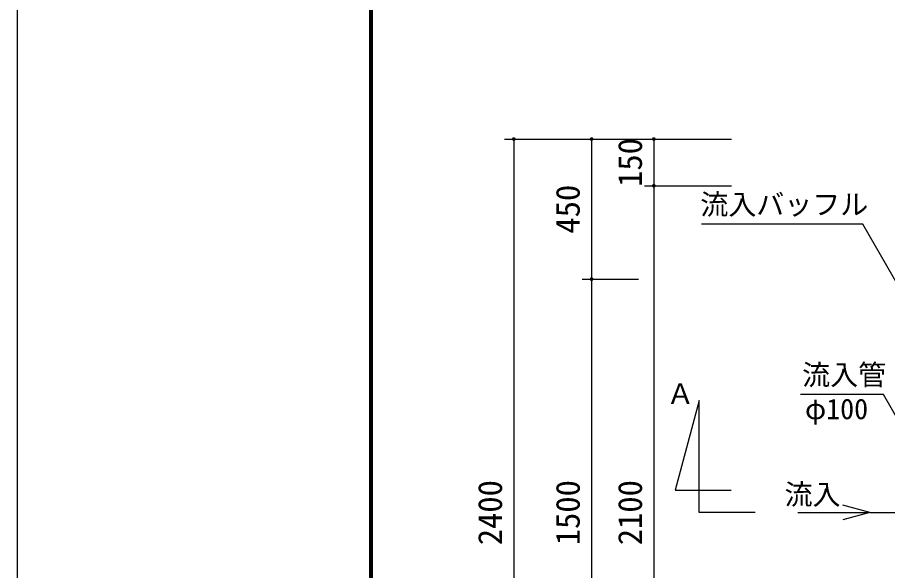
# Model space of a CAD drawing. Units: millimetres, scale not verified. Extents: x -11715 to 8910, y -9164 to 6308.
# Drawn here: x -8910 to -6113, y 589 to 2366 of the extents above; entities that cross this region are included whole.
import ezdxf
from ezdxf.enums import TextEntityAlignment as Align

# ---------------------------------------------------------------- set-up
doc = ezdxf.new("R2010")
doc.units = ezdxf.units.MM
doc.header["$LTSCALE"] = 30
doc.linetypes.add('CHAIN1', pattern=[8, 5, -1, 1, -1])
for name, color, linetype, lineweight in [('0-0_製作', 5, 'Continuous', 25), ('0-2_空気管', 3, 'Continuous', 25), ('0-4_寸法', 92, 'Continuous', 25), ('0-D_文字', 7, 'Continuous', 25), ('0-F_図面枠', 7, 'Continuous', 25), ('1-0_Axis_waku', 7, 'Continuous', 25)]:
    doc.layers.add(name, color=color, linetype=linetype, lineweight=lineweight)
doc.styles.add('ＭＳ ゴシック', font='')
doc.styles.get('ＭＳ ゴシック').set_extended_font_data('MS Gothic')

msp = doc.modelspace()

# ---------------------------------------------------------------- linework, layer by layer
at = {"layer": '0-0_製作', "color": 2}
for p, q in [((-7344.22, 1974.97), (-6864.22, 1974.97)), ((-7094.22, 1974.97), (-6864.22, 1974.97)), ((-6894.22, 1974.97), (-6614.67, 1974.97)), ((-6894.22, 1824.97), (-6614.67, 1824.97)), ((-7094.22, 1524.97), (-6913.98, 1524.97))]:
    msp.add_line(p, q, dxfattribs=at)
at = {"layer": '0-0_製作'}
for points in [[(-7319.29, 1978.19), (-7320.22, 1974.97), (-7320.21, 1975.35)], [(-7319.29, 1978.19), (-7314.22, 1974.97), (-7320.22, 1974.97)], [(-7314.22, 1974.97), (-7320.18, 1974.22), (-7320.22, 1974.97)], [(-7319.29, 1978.19), (-7320.21, 1975.35), (-7319.65, 1977.53)], [(-7319.65, 1977.53), (-7320.21, 1975.35), (-7320.12, 1976.1)], [(-7314.22, 1974.97), (-7320.03, 1973.48), (-7320.18, 1974.22)], [(-7319.65, 1977.53), (-7320.12, 1976.1), (-7319.93, 1976.83)], [(-7314.22, 1974.97), (-7319.8, 1972.76), (-7320.03, 1973.48)], [(-7314.22, 1974.97), (-7319.48, 1972.08), (-7319.8, 1972.76)], [(-7314.22, 1974.97), (-7319.08, 1971.45), (-7319.48, 1972.08)], [(-7318.85, 1978.8), (-7314.22, 1974.97), (-7319.29, 1978.19)], [(-7314.22, 1974.97), (-7318.6, 1970.87), (-7319.08, 1971.45)], [(-7318.33, 1979.35), (-7314.22, 1974.97), (-7318.85, 1978.8)], [(-7314.22, 1974.97), (-7318.05, 1970.35), (-7318.6, 1970.87)], [(-7317.75, 1979.83), (-7314.22, 1974.97), (-7318.33, 1979.35)], [(-7314.22, 1974.97), (-7317.44, 1969.91), (-7318.05, 1970.35)], [(-7317.11, 1980.23), (-7314.22, 1974.97), (-7317.75, 1979.83)], [(-7314.22, 1974.97), (-7316.78, 1969.54), (-7317.44, 1969.91)], [(-7316.43, 1980.55), (-7314.22, 1974.97), (-7317.11, 1980.23)], [(-7314.22, 1974.97), (-7316.08, 1969.27), (-7316.78, 1969.54)], [(-7315.72, 1980.78), (-7314.22, 1974.97), (-7316.43, 1980.55)], [(-7314.22, 1974.97), (-7315.35, 1969.08), (-7316.08, 1969.27)], [(-7314.98, 1980.93), (-7314.22, 1974.97), (-7315.72, 1980.78)], [(-7314.22, 1968.97), (-7315.35, 1969.08), (-7314.22, 1974.97)], [(-7314.22, 1968.97), (-7314.6, 1968.99), (-7315.35, 1969.08)], [(-7314.22, 1980.97), (-7314.22, 1974.97), (-7314.98, 1980.93)], [(-7313.85, 1980.96), (-7314.22, 1974.97), (-7314.22, 1980.97)], [(-7313.1, 1980.87), (-7314.22, 1974.97), (-7313.85, 1980.96)], [(-7312.37, 1980.68), (-7314.22, 1974.97), (-7313.1, 1980.87)], [(-7312.37, 1980.68), (-7308.22, 1974.97), (-7314.22, 1974.97)], [(-7308.22, 1974.97), (-7314.22, 1968.97), (-7314.22, 1974.97)], [(-7308.22, 1974.97), (-7313.47, 1969.02), (-7314.22, 1968.97)], [(-7308.22, 1974.97), (-7312.73, 1969.16), (-7313.47, 1969.02)], [(-7308.22, 1974.97), (-7312.01, 1969.39), (-7312.73, 1969.16)], [(-7311.67, 1980.4), (-7308.22, 1974.97), (-7312.37, 1980.68)], [(-7308.22, 1974.97), (-7311.33, 1969.72), (-7312.01, 1969.39)], [(-7311.01, 1980.04), (-7308.22, 1974.97), (-7311.67, 1980.4)], [(-7308.22, 1974.97), (-7310.7, 1970.12), (-7311.33, 1969.72)], [(-7310.4, 1979.6), (-7308.22, 1974.97), (-7311.01, 1980.04)], [(-7308.22, 1974.97), (-7310.12, 1970.6), (-7310.7, 1970.12)], [(-7309.85, 1979.08), (-7308.22, 1974.97), (-7310.4, 1979.6)], [(-7308.22, 1974.97), (-7309.6, 1971.15), (-7310.12, 1970.6)], [(-7309.37, 1978.5), (-7308.22, 1974.97), (-7309.85, 1979.08)], [(-7308.22, 1974.97), (-7309.16, 1971.76), (-7309.6, 1971.15)], [(-7308.97, 1977.86), (-7308.22, 1974.97), (-7309.37, 1978.5)], [(-7308.22, 1974.97), (-7308.79, 1972.42), (-7309.16, 1971.76)], [(-7308.64, 1977.18), (-7308.22, 1974.97), (-7308.97, 1977.86)], [(-7308.24, 1974.6), (-7308.79, 1972.42), (-7308.22, 1974.97)], [(-7308.33, 1973.85), (-7308.79, 1972.42), (-7308.24, 1974.6)], [(-7308.33, 1973.85), (-7308.52, 1973.12), (-7308.79, 1972.42)], [(-7308.41, 1976.47), (-7308.22, 1974.97), (-7308.64, 1977.18)], [(-7308.27, 1975.73), (-7308.22, 1974.97), (-7308.41, 1976.47)], [(-7069.29, 1978.19), (-7070.22, 1974.97), (-7070.21, 1975.35)], [(-7069.29, 1978.19), (-7064.22, 1974.97), (-7070.22, 1974.97)], [(-7064.22, 1974.97), (-7070.18, 1974.22), (-7070.22, 1974.97)], [(-7069.29, 1978.19), (-7070.21, 1975.35), (-7069.65, 1977.53)], [(-7069.65, 1977.53), (-7070.21, 1975.35), (-7070.12, 1976.1)], [(-7064.22, 1974.97), (-7070.03, 1973.48), (-7070.18, 1974.22)], [(-7069.65, 1977.53), (-7070.12, 1976.1), (-7069.93, 1976.83)], [(-7064.22, 1974.97), (-7069.8, 1972.76), (-7070.03, 1973.48)], [(-7064.22, 1974.97), (-7069.48, 1972.08), (-7069.8, 1972.76)], [(-7064.22, 1974.97), (-7069.08, 1971.45), (-7069.48, 1972.08)], [(-7068.85, 1978.8), (-7064.22, 1974.97), (-7069.29, 1978.19)], [(-7064.22, 1974.97), (-7068.6, 1970.87), (-7069.08, 1971.45)], [(-7068.33, 1979.35), (-7064.22, 1974.97), (-7068.85, 1978.8)], [(-7064.22, 1974.97), (-7068.05, 1970.35), (-7068.6, 1970.87)], [(-7067.75, 1979.83), (-7064.22, 1974.97), (-7068.33, 1979.35)], [(-7064.22, 1974.97), (-7067.44, 1969.91), (-7068.05, 1970.35)], [(-7067.11, 1980.23), (-7064.22, 1974.97), (-7067.75, 1979.83)], [(-7064.22, 1974.97), (-7066.78, 1969.54), (-7067.44, 1969.91)], [(-7066.43, 1980.55), (-7064.22, 1974.97), (-7067.11, 1980.23)], [(-7064.22, 1974.97), (-7066.08, 1969.27), (-7066.78, 1969.54)], [(-7065.72, 1980.78), (-7064.22, 1974.97), (-7066.43, 1980.55)], [(-7064.22, 1974.97), (-7065.35, 1969.08), (-7066.08, 1969.27)], [(-7064.98, 1980.93), (-7064.22, 1974.97), (-7065.72, 1980.78)], [(-7064.22, 1968.97), (-7065.35, 1969.08), (-7064.22, 1974.97)], [(-7064.22, 1968.97), (-7064.6, 1968.99), (-7065.35, 1969.08)], [(-7064.22, 1980.97), (-7064.22, 1974.97), (-7064.98, 1980.93)], [(-7063.85, 1980.96), (-7064.22, 1974.97), (-7064.22, 1980.97)], [(-7063.1, 1980.87), (-7064.22, 1974.97), (-7063.85, 1980.96)], [(-7062.37, 1980.68), (-7064.22, 1974.97), (-7063.1, 1980.87)], [(-7062.37, 1980.68), (-7058.22, 1974.97), (-7064.22, 1974.97)], [(-7058.22, 1974.97), (-7064.22, 1968.97), (-7064.22, 1974.97)], [(-7058.22, 1974.97), (-7063.47, 1969.02), (-7064.22, 1968.97)], [(-7058.22, 1974.97), (-7062.73, 1969.16), (-7063.47, 1969.02)], [(-7058.22, 1974.97), (-7062.01, 1969.39), (-7062.73, 1969.16)], [(-7061.67, 1980.4), (-7058.22, 1974.97), (-7062.37, 1980.68)], [(-7058.22, 1974.97), (-7061.33, 1969.72), (-7062.01, 1969.39)], [(-7061.01, 1980.04), (-7058.22, 1974.97), (-7061.67, 1980.4)], [(-7058.22, 1974.97), (-7060.7, 1970.12), (-7061.33, 1969.72)], [(-7060.4, 1979.6), (-7058.22, 1974.97), (-7061.01, 1980.04)], [(-7058.22, 1974.97), (-7060.12, 1970.6), (-7060.7, 1970.12)], [(-7059.85, 1979.08), (-7058.22, 1974.97), (-7060.4, 1979.6)], [(-7058.22, 1974.97), (-7059.6, 1971.15), (-7060.12, 1970.6)], [(-7059.37, 1978.5), (-7058.22, 1974.97), (-7059.85, 1979.08)], [(-7058.22, 1974.97), (-7059.16, 1971.76), (-7059.6, 1971.15)], [(-7058.97, 1977.86), (-7058.22, 1974.97), (-7059.37, 1978.5)], [(-7058.22, 1974.97), (-7058.79, 1972.42), (-7059.16, 1971.76)], [(-7058.64, 1977.18), (-7058.22, 1974.97), (-7058.97, 1977.86)], [(-7058.24, 1974.6), (-7058.79, 1972.42), (-7058.22, 1974.97)], [(-7058.33, 1973.85), (-7058.79, 1972.42), (-7058.24, 1974.6)], [(-7058.33, 1973.85), (-7058.52, 1973.12), (-7058.79, 1972.42)], [(-7058.41, 1976.47), (-7058.22, 1974.97), (-7058.64, 1977.18)], [(-7058.27, 1975.73), (-7058.22, 1974.97), (-7058.41, 1976.47)], [(-6869.29, 1978.19), (-6870.22, 1974.97), (-6870.21, 1975.35)], [(-6869.29, 1978.19), (-6864.22, 1974.97), (-6870.22, 1974.97)], [(-6864.22, 1974.97), (-6870.18, 1974.22), (-6870.22, 1974.97)], [(-6869.29, 1978.19), (-6870.21, 1975.35), (-6869.65, 1977.53)], [(-6869.65, 1977.53), (-6870.21, 1975.35), (-6870.12, 1976.1)], [(-6864.22, 1974.97), (-6870.03, 1973.48), (-6870.18, 1974.22)], [(-6869.65, 1977.53), (-6870.12, 1976.1), (-6869.93, 1976.83)], [(-6864.22, 1974.97), (-6869.8, 1972.76), (-6870.03, 1973.48)], [(-6864.22, 1974.97), (-6869.48, 1972.08), (-6869.8, 1972.76)], [(-6864.22, 1974.97), (-6869.08, 1971.45), (-6869.48, 1972.08)], [(-6868.85, 1978.8), (-6864.22, 1974.97), (-6869.29, 1978.19)], [(-6864.22, 1974.97), (-6868.6, 1970.87), (-6869.08, 1971.45)], [(-6868.33, 1979.35), (-6864.22, 1974.97), (-6868.85, 1978.8)], [(-6864.22, 1974.97), (-6868.05, 1970.35), (-6868.6, 1970.87)], [(-6867.75, 1979.83), (-6864.22, 1974.97), (-6868.33, 1979.35)], [(-6864.22, 1974.97), (-6867.44, 1969.91), (-6868.05, 1970.35)], [(-6867.11, 1980.23), (-6864.22, 1974.97), (-6867.75, 1979.83)], [(-6864.22, 1974.97), (-6866.78, 1969.54), (-6867.44, 1969.91)], [(-6866.43, 1980.55), (-6864.22, 1974.97), (-6867.11, 1980.23)], [(-6864.22, 1974.97), (-6866.08, 1969.27), (-6866.78, 1969.54)], [(-6865.72, 1980.78), (-6864.22, 1974.97), (-6866.43, 1980.55)], [(-6864.22, 1974.97), (-6865.35, 1969.08), (-6866.08, 1969.27)], [(-6864.98, 1980.93), (-6864.22, 1974.97), (-6865.72, 1980.78)], [(-6864.22, 1968.97), (-6865.35, 1969.08), (-6864.22, 1974.97)], [(-6864.22, 1968.97), (-6864.6, 1968.99), (-6865.35, 1969.08)], [(-6864.22, 1980.97), (-6864.22, 1974.97), (-6864.98, 1980.93)], [(-6863.85, 1980.96), (-6864.22, 1974.97), (-6864.22, 1980.97)], [(-6863.1, 1980.87), (-6864.22, 1974.97), (-6863.85, 1980.96)], [(-6862.37, 1980.68), (-6864.22, 1974.97), (-6863.1, 1980.87)], [(-6862.37, 1980.68), (-6858.22, 1974.97), (-6864.22, 1974.97)], [(-6858.22, 1974.97), (-6864.22, 1968.97), (-6864.22, 1974.97)], [(-6858.22, 1974.97), (-6863.47, 1969.02), (-6864.22, 1968.97)], [(-6858.22, 1974.97), (-6862.73, 1969.16), (-6863.47, 1969.02)], [(-6858.22, 1974.97), (-6862.01, 1969.39), (-6862.73, 1969.16)], [(-6861.67, 1980.4), (-6858.22, 1974.97), (-6862.37, 1980.68)], [(-6858.22, 1974.97), (-6861.33, 1969.72), (-6862.01, 1969.39)], [(-6861.01, 1980.04), (-6858.22, 1974.97), (-6861.67, 1980.4)], [(-6858.22, 1974.97), (-6860.7, 1970.12), (-6861.33, 1969.72)], [(-6860.4, 1979.6), (-6858.22, 1974.97), (-6861.01, 1980.04)], [(-6858.22, 1974.97), (-6860.12, 1970.6), (-6860.7, 1970.12)], [(-6859.85, 1979.08), (-6858.22, 1974.97), (-6860.4, 1979.6)], [(-6858.22, 1974.97), (-6859.6, 1971.15), (-6860.12, 1970.6)], [(-6859.37, 1978.5), (-6858.22, 1974.97), (-6859.85, 1979.08)], [(-6858.22, 1974.97), (-6859.16, 1971.76), (-6859.6, 1971.15)], [(-6858.97, 1977.86), (-6858.22, 1974.97), (-6859.37, 1978.5)], [(-6858.22, 1974.97), (-6858.79, 1972.42), (-6859.16, 1971.76)], [(-6858.64, 1977.18), (-6858.22, 1974.97), (-6858.97, 1977.86)], [(-6858.24, 1974.6), (-6858.79, 1972.42), (-6858.22, 1974.97)], [(-6858.33, 1973.85), (-6858.79, 1972.42), (-6858.24, 1974.6)], [(-6858.33, 1973.85), (-6858.52, 1973.12), (-6858.79, 1972.42)], [(-6858.41, 1976.47), (-6858.22, 1974.97), (-6858.64, 1977.18)], [(-6858.27, 1975.73), (-6858.22, 1974.97), (-6858.41, 1976.47)], [(-6869.29, 1828.19), (-6870.22, 1824.97), (-6870.21, 1825.35)], [(-6869.29, 1828.19), (-6864.22, 1824.97), (-6870.22, 1824.97)], [(-6864.22, 1824.97), (-6870.18, 1824.22), (-6870.22, 1824.97)], [(-6869.29, 1828.19), (-6870.21, 1825.35), (-6869.65, 1827.53)], [(-6869.65, 1827.53), (-6870.21, 1825.35), (-6870.12, 1826.1)], [(-6864.22, 1824.97), (-6870.03, 1823.48), (-6870.18, 1824.22)], [(-6869.65, 1827.53), (-6870.12, 1826.1), (-6869.93, 1826.83)], [(-6864.22, 1824.97), (-6869.8, 1822.76), (-6870.03, 1823.48)], [(-6864.22, 1824.97), (-6869.48, 1822.08), (-6869.8, 1822.76)], [(-6864.22, 1824.97), (-6869.08, 1821.45), (-6869.48, 1822.08)], [(-6868.85, 1828.8), (-6864.22, 1824.97), (-6869.29, 1828.19)], [(-6864.22, 1824.97), (-6868.6, 1820.87), (-6869.08, 1821.45)], [(-6868.33, 1829.35), (-6864.22, 1824.97), (-6868.85, 1828.8)], [(-6864.22, 1824.97), (-6868.05, 1820.35), (-6868.6, 1820.87)], [(-6867.75, 1829.83), (-6864.22, 1824.97), (-6868.33, 1829.35)], [(-6864.22, 1824.97), (-6867.44, 1819.91), (-6868.05, 1820.35)], [(-6867.11, 1830.23), (-6864.22, 1824.97), (-6867.75, 1829.83)], [(-6864.22, 1824.97), (-6866.78, 1819.54), (-6867.44, 1819.91)], [(-6866.43, 1830.55), (-6864.22, 1824.97), (-6867.11, 1830.23)], [(-6864.22, 1824.97), (-6866.08, 1819.27), (-6866.78, 1819.54)], [(-6865.72, 1830.78), (-6864.22, 1824.97), (-6866.43, 1830.55)], [(-6864.22, 1824.97), (-6865.35, 1819.08), (-6866.08, 1819.27)], [(-6864.98, 1830.93), (-6864.22, 1824.97), (-6865.72, 1830.78)], [(-6864.22, 1818.97), (-6865.35, 1819.08), (-6864.22, 1824.97)], [(-6864.22, 1818.97), (-6864.6, 1818.98), (-6865.35, 1819.08)], [(-6864.22, 1830.97), (-6864.22, 1824.97), (-6864.98, 1830.93)], [(-6863.85, 1830.96), (-6864.22, 1824.97), (-6864.22, 1830.97)], [(-6863.1, 1830.87), (-6864.22, 1824.97), (-6863.85, 1830.96)], [(-6862.37, 1830.68), (-6864.22, 1824.97), (-6863.1, 1830.87)], [(-6862.37, 1830.68), (-6858.22, 1824.97), (-6864.22, 1824.97)], [(-6858.22, 1824.97), (-6864.22, 1818.97), (-6864.22, 1824.97)], [(-6858.22, 1824.97), (-6863.47, 1819.02), (-6864.22, 1818.97)], [(-6858.22, 1824.97), (-6862.73, 1819.16), (-6863.47, 1819.02)], [(-6858.22, 1824.97), (-6862.01, 1819.39), (-6862.73, 1819.16)], [(-6861.67, 1830.4), (-6858.22, 1824.97), (-6862.37, 1830.68)], [(-6858.22, 1824.97), (-6861.33, 1819.72), (-6862.01, 1819.39)], [(-6861.01, 1830.04), (-6858.22, 1824.97), (-6861.67, 1830.4)], [(-6858.22, 1824.97), (-6860.7, 1820.12), (-6861.33, 1819.72)], [(-6860.4, 1829.6), (-6858.22, 1824.97), (-6861.01, 1830.04)], [(-6858.22, 1824.97), (-6860.12, 1820.6), (-6860.7, 1820.12)], [(-6859.85, 1829.08), (-6858.22, 1824.97), (-6860.4, 1829.6)], [(-6858.22, 1824.97), (-6859.6, 1821.15), (-6860.12, 1820.6)], [(-6859.37, 1828.5), (-6858.22, 1824.97), (-6859.85, 1829.08)], [(-6858.22, 1824.97), (-6859.16, 1821.76), (-6859.6, 1821.15)], [(-6858.97, 1827.86), (-6858.22, 1824.97), (-6859.37, 1828.5)], [(-6858.22, 1824.97), (-6858.79, 1822.42), (-6859.16, 1821.76)], [(-6858.64, 1827.18), (-6858.22, 1824.97), (-6858.97, 1827.86)], [(-6858.24, 1824.6), (-6858.79, 1822.42), (-6858.22, 1824.97)], [(-6858.33, 1823.85), (-6858.79, 1822.42), (-6858.24, 1824.6)], [(-6858.33, 1823.85), (-6858.52, 1823.12), (-6858.79, 1822.42)], [(-6858.41, 1826.47), (-6858.22, 1824.97), (-6858.64, 1827.18)], [(-6858.27, 1825.73), (-6858.22, 1824.97), (-6858.41, 1826.47)], [(-7069.65, 1527.53), (-7070.22, 1524.97), (-7070.21, 1525.35)], [(-7069.65, 1527.53), (-7064.22, 1524.97), (-7070.22, 1524.97)], [(-7064.22, 1524.97), (-7070.18, 1524.22), (-7070.22, 1524.97)], [(-7069.65, 1527.53), (-7070.21, 1525.35), (-7069.93, 1526.83)], [(-7069.93, 1526.83), (-7070.21, 1525.35), (-7070.12, 1526.1)], [(-7064.22, 1524.97), (-7070.03, 1523.48), (-7070.18, 1524.22)], [(-7064.22, 1524.97), (-7069.8, 1522.76), (-7070.03, 1523.48)], [(-7064.22, 1524.97), (-7069.48, 1522.08), (-7069.8, 1522.76)], [(-7069.29, 1528.19), (-7064.22, 1524.97), (-7069.65, 1527.53)], [(-7064.22, 1524.97), (-7069.08, 1521.44), (-7069.48, 1522.08)], [(-7068.85, 1528.8), (-7064.22, 1524.97), (-7069.29, 1528.19)], [(-7064.22, 1524.97), (-7068.6, 1520.86), (-7069.08, 1521.44)], [(-7068.33, 1529.35), (-7064.22, 1524.97), (-7068.85, 1528.8)], [(-7064.22, 1524.97), (-7068.05, 1520.35), (-7068.6, 1520.86)], [(-7067.75, 1529.83), (-7064.22, 1524.97), (-7068.33, 1529.35)], [(-7064.22, 1524.97), (-7067.44, 1519.91), (-7068.05, 1520.35)], [(-7067.11, 1530.23), (-7064.22, 1524.97), (-7067.75, 1529.83)], [(-7064.22, 1524.97), (-7066.78, 1519.54), (-7067.44, 1519.91)], [(-7066.43, 1530.55), (-7064.22, 1524.97), (-7067.11, 1530.23)], [(-7064.22, 1524.97), (-7066.08, 1519.26), (-7066.78, 1519.54)], [(-7065.72, 1530.78), (-7064.22, 1524.97), (-7066.43, 1530.55)], [(-7064.22, 1524.97), (-7065.35, 1519.08), (-7066.08, 1519.26)], [(-7064.98, 1530.92), (-7064.22, 1524.97), (-7065.72, 1530.78)], [(-7064.22, 1518.97), (-7065.35, 1519.08), (-7064.22, 1524.97)], [(-7064.22, 1518.97), (-7064.6, 1518.98), (-7065.35, 1519.08)], [(-7064.22, 1530.97), (-7064.22, 1524.97), (-7064.98, 1530.92)], [(-7063.85, 1530.96), (-7064.22, 1524.97), (-7064.22, 1530.97)], [(-7063.1, 1530.87), (-7064.22, 1524.97), (-7063.85, 1530.96)], [(-7062.37, 1530.68), (-7064.22, 1524.97), (-7063.1, 1530.87)], [(-7062.37, 1530.68), (-7058.22, 1524.97), (-7064.22, 1524.97)], [(-7058.22, 1524.97), (-7064.22, 1518.97), (-7064.22, 1524.97)], [(-7058.22, 1524.97), (-7063.47, 1519.02), (-7064.22, 1518.97)], [(-7058.22, 1524.97), (-7062.73, 1519.16), (-7063.47, 1519.02)], [(-7058.22, 1524.97), (-7062.01, 1519.39), (-7062.73, 1519.16)], [(-7061.67, 1530.4), (-7058.22, 1524.97), (-7062.37, 1530.68)], [(-7058.22, 1524.97), (-7061.33, 1519.71), (-7062.01, 1519.39)], [(-7061.01, 1530.04), (-7058.22, 1524.97), (-7061.67, 1530.4)], [(-7058.22, 1524.97), (-7060.7, 1520.12), (-7061.33, 1519.71)], [(-7060.4, 1529.59), (-7058.22, 1524.97), (-7061.01, 1530.04)], [(-7058.22, 1524.97), (-7060.12, 1520.6), (-7060.7, 1520.12)], [(-7059.85, 1529.08), (-7058.22, 1524.97), (-7060.4, 1529.59)], [(-7058.22, 1524.97), (-7059.6, 1521.15), (-7060.12, 1520.6)], [(-7059.37, 1528.5), (-7058.22, 1524.97), (-7059.85, 1529.08)], [(-7058.22, 1524.97), (-7059.16, 1521.76), (-7059.6, 1521.15)], [(-7058.97, 1527.86), (-7058.22, 1524.97), (-7059.37, 1528.5)], [(-7058.22, 1524.97), (-7058.79, 1522.42), (-7059.16, 1521.76)], [(-7058.64, 1527.18), (-7058.22, 1524.97), (-7058.97, 1527.86)], [(-7058.22, 1524.97), (-7058.52, 1523.12), (-7058.79, 1522.42)], [(-7058.41, 1526.46), (-7058.22, 1524.97), (-7058.64, 1527.18)], [(-7058.24, 1524.59), (-7058.52, 1523.12), (-7058.22, 1524.97)], [(-7058.33, 1523.85), (-7058.52, 1523.12), (-7058.24, 1524.59)], [(-7058.27, 1525.72), (-7058.22, 1524.97), (-7058.41, 1526.46)]]:
    msp.add_solid(points, dxfattribs=at)
at = {"layer": '0-2_空気管', "color": 2}
for p, q in [((-7314.22, 1974.97), (-7314.22, -425.03)), ((-6864.22, 1974.97), (-6864.22, 1824.97)), ((-6864.22, 1824.97), (-6864.22, -275.03))]:
    msp.add_line(p, q, dxfattribs=at)
at = {"layer": '0-2_空気管', "color": 4}
for p, q in [((-6170.12, 774.97), (-6257.05, 798.27)), ((-6401.31, 774.97), (-6176.36, 774.97)), ((-6170.12, 774.97), (-6257.05, 751.68))]:
    msp.add_line(p, q, dxfattribs=at)
at = {"layer": '0-2_空気管', "linetype": 'CHAIN1'}
msp.add_line((-6170.12, 774.97), (-3100.6, 774.97), dxfattribs=at)
at = {"layer": '0-2_空気管'}
msp.add_lwpolyline([(-6538.73, 775.1), (-6718.73, 775.1), (-6718.73, 1135.1), (-6795.9, 847.1), (-6615.9, 847.1)], dxfattribs=at)
at = {"layer": '0-4_寸法', "color": 2}
for p, q in [((-7064.22, 1974.97), (-7064.22, 1524.97)), ((-7064.22, 1524.97), (-7064.22, 24.97))]:
    msp.add_line(p, q, dxfattribs=at)
at = {"layer": '0-D_文字', "color": 3}
for points in [[(-5733.7, 906.24), (-6192.73, 1701.31), (-6710.73, 1701.31)], [(-5914.5, 786.97), (-6126.38, 1153.95), (-6392.38, 1153.95)]]:
    msp.add_lwpolyline(points, dxfattribs=at)
at = {"layer": '0-F_図面枠'}
msp.add_lwpolyline([(-8910, -6307.5), (-8910, 6307.5), (8910, 6307.5), (8910, -6307.5)], close=True, dxfattribs=at)
at = {"layer": '1-0_Axis_waku'}
for p, q in [((-7778.4, 5769.9), (-7778.4, -5814.9)), ((-7777.8, 5769.3), (-7777.8, -5814.3)), ((-7777.2, 5768.7), (-7777.2, -5813.7)), ((-7776.6, 5768.1), (-7776.6, -5813.1)), ((-7776, 5767.5), (-7776, -5812.5)), ((-7775.4, 5766.9), (-7775.4, -5811.9)), ((-7774.8, 5766.3), (-7774.8, -5811.3)), ((-7774.2, 5765.7), (-7774.2, -5810.7)), ((-7773.6, 5765.1), (-7773.6, -5810.1)), ((-7773, 5764.5), (-7773, -5809.5)), ((-7772.4, 5763.9), (-7772.4, -5808.9)), ((-7771.8, 5763.3), (-7771.8, -5808.3)), ((-7771.2, 5762.7), (-7771.2, -5807.7)), ((-7770.6, 5762.1), (-7770.6, -5807.1)), ((-7770, 5761.5), (-7770, -5806.5))]:
    msp.add_line(p, q, dxfattribs=at)

# ---------------------------------------------------------------- texts
at = {"layer": '0-0_製作', "color": 4, "style": 'ＭＳ ゴシック'}
for s, p in [('150', (-6879.22, 1821.22)), ('450', (-7079.22, 1671.22)), ('2400', (-7329.22, 669.97)), ('1500', (-7079.22, 669.97)), ('2100', (-6879.22, 669.97))]:
    msp.add_text(s, height=76.98, rotation=90, dxfattribs=at).set_placement(p, align=Align.BOTTOM_LEFT)
at = {"layer": '0-2_空気管', "color": 4, "style": 'ＭＳ ゴシック'}
for s, p in [('Ａ', (-6823.86, 1103.96)), ('流入', (-6443.94, 780.62))]:
    msp.add_text(s, height=65.98, dxfattribs=at).set_placement(p, align=Align.BOTTOM_LEFT)
at = {"layer": '0-D_文字', "color": 4, "style": 'ＭＳ ゴシック'}
for s, p in [('流入バッフル', (-6714.73, 1712.31)), ('流入管', (-6387.38, 1164.95)), ('φ100', (-6378.29, 1055.16))]:
    msp.add_text(s, height=65.98, dxfattribs=at).set_placement(p, align=Align.BOTTOM_LEFT)

doc.saveas('drawing.dxf')
